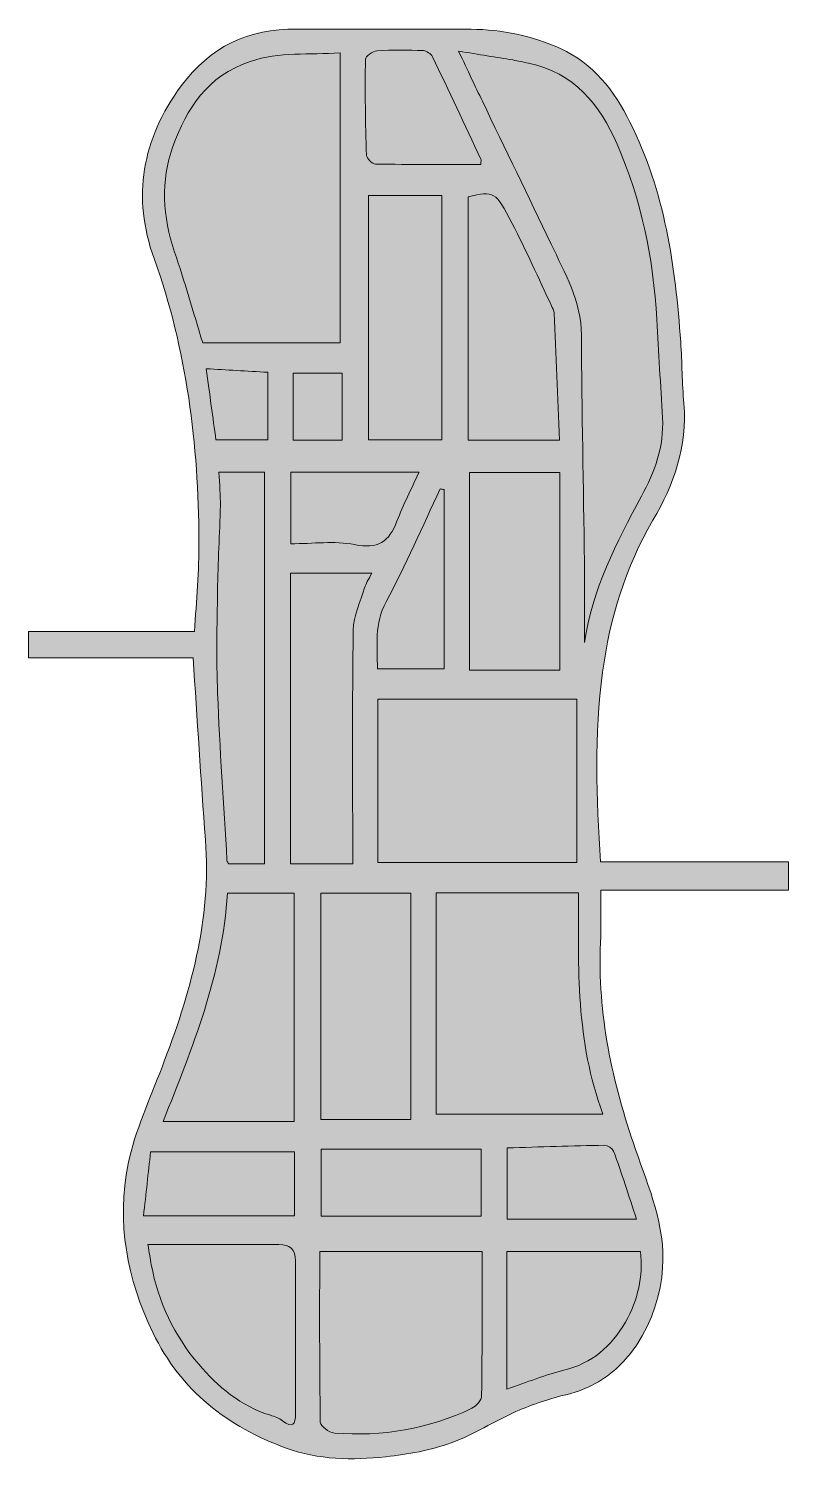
# Model space of a CAD drawing. Header units: millimetres. Extents: x 85 to 195, y -212 to -4.
import ezdxf

# ---------------------------------------------------------------- set-up
doc = ezdxf.new("R2010")
doc.units = ezdxf.units.MM
doc.header["$MEASUREMENT"] = 0
doc.layers.add('Layer 1', color=7, linetype='Continuous', lineweight=0)

msp = doc.modelspace()

# ---------------------------------------------------------------- hatches: boundary and pattern name
at = {"layer": 'Layer 1', "true_color": 0x090808, "transparency": 33554687}
h = msp.add_hatch(color=18, dxfattribs=at)
h.dxf.hatch_style = 2
edge = h.paths.add_edge_path()
edge.add_spline(control_points=[(123.02, -63.82), (125.55, -63.82), (127.82, -63.82), (130.11, -63.82), (130.11, -60.47), (130.11, -57.28), (130.11, -54.14), (127.62, -54.14), (125.34, -54.14), (123.02, -54.14), (123.02, -57.43), (123.02, -60.52), (123.02, -63.82)], knot_values=[0, 0, 0, 0, 1, 1, 1, 2, 2, 2, 3, 3, 3, 4, 4, 4, 4], degree=3, periodic=0)
edge = h.paths.add_edge_path()
edge.add_spline(control_points=[(119.36, -53.99), (116.28, -53.81), (113.41, -53.65), (110.43, -53.48), (110.95, -57.24), (111.4, -60.55), (111.84, -63.78), (114.46, -63.78), (116.87, -63.78), (119.36, -63.78), (119.36, -60.51), (119.36, -57.42), (119.36, -53.99)], knot_values=[0, 0, 0, 0, 1, 1, 1, 2, 2, 2, 3, 3, 3, 4, 4, 4, 4], degree=3, periodic=0)
edge = h.paths.add_edge_path()
edge.add_spline(control_points=[(144.89, -70.97), (144.7, -70.94), (144.5, -70.91), (144.31, -70.88), (141.72, -76.34), (139.33, -81.9), (136.47, -87.21), (134.74, -90.42), (135.24, -93.58), (135.21, -96.93), (138.59, -96.93), (141.74, -96.93), (144.89, -96.93), (144.89, -88.17), (144.89, -79.57), (144.89, -70.97)], knot_values=[0, 0, 0, 0, 1, 1, 1, 2, 2, 2, 3, 3, 3, 4, 4, 4, 5, 5, 5, 5], degree=3, periodic=0)
edge = h.paths.add_edge_path()
edge.add_spline(control_points=[(122.68, -68.45), (122.68, -72.03), (122.68, -75.32), (122.68, -78.82), (125.88, -78.82), (129, -78.36), (131.91, -78.94), (135.28, -79.62), (136.92, -78.53), (138.04, -75.56), (138.94, -73.18), (140.12, -70.91), (141.24, -68.45), (134.87, -68.45), (128.82, -68.45), (122.68, -68.45)], knot_values=[0, 0, 0, 0, 1, 1, 1, 2, 2, 2, 3, 3, 3, 4, 4, 4, 5, 5, 5, 5], degree=3, periodic=0)
edge = h.paths.add_edge_path()
edge.add_spline(control_points=[(172.72, -176.6), (171.57, -173.12), (170.55, -169.92), (169.41, -166.75), (169.27, -166.35), (168.55, -165.91), (168.11, -165.91), (163.43, -165.98), (158.76, -166.14), (154, -166.28), (154, -169.87), (154, -173.16), (154, -176.6), (160.19, -176.6), (166.24, -176.6), (172.72, -176.6)], knot_values=[0, 0, 0, 0, 1, 1, 1, 2, 2, 2, 3, 3, 3, 4, 4, 4, 5, 5, 5, 5], degree=3, periodic=0)
edge = h.paths.add_edge_path()
edge.add_spline(control_points=[(101.36, -176.13), (109.01, -176.13), (116.11, -176.13), (123.2, -176.13), (123.2, -172.92), (123.2, -169.92), (123.2, -166.85), (116.27, -166.85), (109.5, -166.85), (102.39, -166.85), (102.05, -169.93), (101.72, -172.9), (101.36, -176.13)], knot_values=[0, 0, 0, 0, 1, 1, 1, 2, 2, 2, 3, 3, 3, 4, 4, 4, 4], degree=3, periodic=0)
edge = h.paths.add_edge_path()
edge.add_spline(control_points=[(150.2, -23.9), (150.2, -23.41), (150.24, -23.25), (150.19, -23.14), (147.87, -18.19), (145.56, -13.23), (143.18, -8.31), (142.98, -7.89), (142.33, -7.45), (141.88, -7.43), (139.64, -7.35), (137.39, -7.31), (135.15, -7.45), (134.54, -7.5), (133.48, -8.24), (133.48, -8.67), (133.41, -13.3), (133.48, -17.92), (133.63, -22.55), (133.65, -23.01), (134.47, -23.83), (134.92, -23.84), (139.98, -23.93), (145.04, -23.9), (150.2, -23.9)], knot_values=[0, 0, 0, 0, 1, 1, 1, 2, 2, 2, 3, 3, 3, 4, 4, 4, 5, 5, 5, 6, 6, 6, 7, 7, 7, 8, 8, 8, 8], degree=3, periodic=0)
edge = h.paths.add_edge_path()
edge.add_spline(control_points=[(127.06, -166.45), (127.06, -169.81), (127.06, -173.01), (127.06, -176.17), (134.91, -176.17), (142.55, -176.17), (150.22, -176.17), (150.22, -172.82), (150.22, -169.67), (150.22, -166.45), (142.42, -166.45), (134.77, -166.45), (127.06, -166.45)], knot_values=[0, 0, 0, 0, 1, 1, 1, 2, 2, 2, 3, 3, 3, 4, 4, 4, 4], degree=3, periodic=0)
edge = h.paths.add_edge_path()
edge.add_spline(control_points=[(153.95, -201.19), (156.91, -200.2), (159.5, -199.15), (162.19, -198.48), (166.26, -197.47), (169.1, -195.04), (171.11, -191.5), (172.92, -188.31), (173.71, -184.9), (173.29, -181.29), (166.68, -181.29), (160.34, -181.29), (153.95, -181.29), (153.95, -187.93), (153.95, -194.37), (153.95, -201.19)], knot_values=[0, 0, 0, 0, 1, 1, 1, 2, 2, 2, 3, 3, 3, 4, 4, 4, 5, 5, 5, 5], degree=3, periodic=0)
edge = h.paths.add_edge_path()
edge.add_spline(control_points=[(112.28, -68.46), (112.36, -70.29), (112.52, -71.8), (112.48, -73.3), (112.38, -77.42), (112.14, -81.53), (112.08, -85.65), (112, -90.58), (111.89, -95.52), (112.08, -100.45), (112.4, -108.52), (112.96, -116.59), (113.44, -124.66), (113.45, -124.85), (113.62, -125.03), (113.69, -125.18), (115.44, -125.18), (117.14, -125.18), (118.85, -125.18), (118.85, -106.19), (118.85, -87.37), (118.85, -68.46), (116.56, -68.46), (114.42, -68.46), (112.28, -68.46)], knot_values=[0, 0, 0, 0, 1, 1, 1, 2, 2, 2, 3, 3, 3, 4, 4, 4, 5, 5, 5, 6, 6, 6, 7, 7, 7, 8, 8, 8, 8], degree=3, periodic=0)
edge = h.paths.add_edge_path()
edge.add_spline(control_points=[(161.6, -68.52), (157.06, -68.52), (152.7, -68.52), (148.55, -68.52), (148.55, -78.08), (148.55, -87.45), (148.55, -97.14), (153.09, -97.14), (157.29, -97.14), (161.6, -97.14), (161.6, -87.66), (161.6, -78.2), (161.6, -68.52)], knot_values=[0, 0, 0, 0, 1, 1, 1, 2, 2, 2, 3, 3, 3, 4, 4, 4, 4], degree=3, periodic=0)
edge = h.paths.add_edge_path()
edge.add_spline(control_points=[(133.92, -63.79), (137.66, -63.79), (141.1, -63.79), (144.54, -63.79), (144.54, -51.89), (144.54, -40.18), (144.54, -28.41), (140.93, -28.41), (137.49, -28.41), (133.92, -28.41), (133.92, -40.26), (133.92, -51.96), (133.92, -63.79)], knot_values=[0, 0, 0, 0, 1, 1, 1, 2, 2, 2, 3, 3, 3, 4, 4, 4, 4], degree=3, periodic=0)
edge = h.paths.add_edge_path()
edge.add_spline(control_points=[(161.58, -63.84), (161.31, -57.51), (161.06, -51.45), (160.78, -45.39), (160.76, -45.04), (160.56, -44.7), (160.41, -44.37), (158.53, -40.39), (156.76, -36.36), (154.74, -32.46), (152.3, -27.74), (152.12, -27.74), (148.33, -28.59), (148.33, -40.28), (148.33, -51.99), (148.33, -63.84), (152.78, -63.84), (157.09, -63.84), (161.58, -63.84)], knot_values=[0, 0, 0, 0, 1, 1, 1, 2, 2, 2, 3, 3, 3, 4, 4, 4, 5, 5, 5, 6, 6, 6, 6], degree=3, periodic=0)
edge = h.paths.add_edge_path()
edge.add_spline(control_points=[(122.62, -125.16), (125.76, -125.16), (128.61, -125.16), (131.64, -125.16), (131.64, -124.19), (131.64, -123.41), (131.64, -122.62), (131.64, -112.19), (131.55, -101.75), (131.72, -91.32), (131.75, -89.27), (132.74, -87.22), (133.35, -85.19), (133.52, -84.6), (133.9, -84.07), (134.41, -83.08), (130.27, -83.08), (126.51, -83.08), (122.62, -83.08), (122.62, -97.02), (122.62, -111.04), (122.62, -125.16)], knot_values=[0, 0, 0, 0, 1, 1, 1, 2, 2, 2, 3, 3, 3, 4, 4, 4, 5, 5, 5, 6, 6, 6, 7, 7, 7, 7], degree=3, periodic=0)
edge = h.paths.add_edge_path()
edge.add_spline(control_points=[(101.99, -180.26), (102.2, -181.51), (102.32, -182.35), (102.48, -183.18), (103.51, -188.59), (105.83, -193.5), (109.35, -197.6), (112.11, -200.83), (115.44, -203.68), (119.72, -204.98), (120.34, -205.17), (120.98, -205.4), (121.48, -205.78), (122.94, -206.89), (123.37, -206.32), (123.37, -204.77), (123.36, -197.38), (123.36, -190), (123.37, -182.61), (123.37, -180.96), (122.52, -180.26), (120.95, -180.27), (118.85, -180.28), (116.74, -180.26), (114.64, -180.26), (110.53, -180.26), (106.42, -180.26), (101.99, -180.26)], knot_values=[0, 0, 0, 0, 1, 1, 1, 2, 2, 2, 3, 3, 3, 4, 4, 4, 5, 5, 5, 6, 6, 6, 7, 7, 7, 8, 8, 8, 9, 9, 9, 9], degree=3, periodic=0)
edge = h.paths.add_edge_path()
edge.add_spline(control_points=[(127.05, -129.38), (127.05, -140.47), (127.05, -151.36), (127.05, -162.19), (131.42, -162.19), (135.59, -162.19), (140.05, -162.19), (140.05, -151.16), (140.05, -140.33), (140.05, -129.38), (135.77, -129.38), (131.51, -129.38), (127.05, -129.38)], knot_values=[0, 0, 0, 0, 1, 1, 1, 2, 2, 2, 3, 3, 3, 4, 4, 4, 4], degree=3, periodic=0)
edge = h.paths.add_edge_path()
edge.add_spline(control_points=[(113.51, -129.39), (112.79, -141.23), (108.42, -151.81), (104.2, -162.45), (110.65, -162.45), (116.89, -162.45), (123.17, -162.45), (123.17, -151.22), (123.17, -140.33), (123.17, -129.39), (119.89, -129.39), (116.79, -129.39), (113.51, -129.39)], knot_values=[0, 0, 0, 0, 1, 1, 1, 2, 2, 2, 3, 3, 3, 4, 4, 4, 4], degree=3, periodic=0)
edge = h.paths.add_edge_path()
edge.add_spline(control_points=[(150.37, -181.27), (142.38, -181.27), (134.69, -181.27), (126.86, -181.27), (126.86, -189.65), (126.82, -197.83), (126.95, -206.01), (126.96, -206.56), (128.23, -207.5), (128.98, -207.56), (135.92, -208.14), (142.59, -206.97), (148.9, -203.98), (149.54, -203.67), (150.29, -202.76), (150.3, -202.12), (150.4, -195.25), (150.37, -188.37), (150.37, -181.27)], knot_values=[0, 0, 0, 0, 1, 1, 1, 2, 2, 2, 3, 3, 3, 4, 4, 4, 5, 5, 5, 6, 6, 6, 6], degree=3, periodic=0)
edge = h.paths.add_edge_path()
edge.add_spline(control_points=[(135.26, -101.3), (135.26, -109.22), (135.26, -117.14), (135.26, -124.94), (144.96, -124.94), (154.53, -124.94), (164.07, -124.94), (164.07, -116.92), (164.07, -109.26), (164.07, -101.3), (154.46, -101.3), (145, -101.3), (135.26, -101.3)], knot_values=[0, 0, 0, 0, 1, 1, 1, 2, 2, 2, 3, 3, 3, 4, 4, 4, 4], degree=3, periodic=0)
edge = h.paths.add_edge_path()
edge.add_spline(control_points=[(143.74, -129.34), (143.74, -140.17), (143.74, -150.76), (143.74, -161.39), (151.69, -161.39), (159.62, -161.39), (167.86, -161.39), (163.91, -150.89), (164.29, -140.12), (164.32, -129.34), (157.37, -129.34), (150.79, -129.34), (143.74, -129.34)], knot_values=[0, 0, 0, 0, 1, 1, 1, 2, 2, 2, 3, 3, 3, 4, 4, 4, 4], degree=3, periodic=0)
edge = h.paths.add_edge_path()
edge.add_spline(control_points=[(165.18, -93.13), (166.31, -85.39), (169.79, -78.65), (173.45, -71.93), (175.34, -68.45), (176.72, -64.7), (176.48, -60.59), (176.21, -55.84), (175.91, -51.09), (175.65, -46.34), (175.18, -37.55), (173.43, -29.04), (169.9, -20.97), (167.39, -15.25), (163.72, -10.59), (157.1, -9.25), (156.34, -9.09), (155.57, -8.91), (154.8, -8.78), (152.4, -8.38), (149.99, -7.99), (146.96, -7.5), (148.34, -10.39), (149.36, -12.58), (150.41, -14.76), (153.72, -21.65), (157.07, -28.52), (160.35, -35.43), (162.35, -39.64), (164.74, -43.69), (164.75, -48.63), (164.79, -59.57), (165.04, -70.5), (165.18, -81.44), (165.22, -85.34), (165.18, -89.23), (165.18, -93.13)], knot_values=[0, 0, 0, 0, 1, 1, 1, 2, 2, 2, 3, 3, 3, 4, 4, 4, 5, 5, 5, 6, 6, 6, 7, 7, 7, 8, 8, 8, 9, 9, 9, 10, 10, 10, 11, 11, 11, 12, 12, 12, 12], degree=3, periodic=0)
edge = h.paths.add_edge_path()
edge.add_spline(control_points=[(129.83, -7.76), (125.28, -8.06), (121.09, -7.54), (116.79, -8.99), (110.57, -11.07), (107.62, -15.83), (105.62, -21.29), (103.81, -26.27), (104.13, -31.48), (105.86, -36.58), (107.31, -40.85), (108.54, -45.2), (109.94, -49.75), (116.53, -49.75), (123.15, -49.75), (129.83, -49.75), (129.83, -35.8), (129.83, -21.97), (129.83, -7.76)], knot_values=[0, 0, 0, 0, 1, 1, 1, 2, 2, 2, 3, 3, 3, 4, 4, 4, 5, 5, 5, 6, 6, 6, 6], degree=3, periodic=0)
edge = h.paths.add_edge_path()
edge.add_spline(control_points=[(108.54, -95.35), (100.67, -95.35), (92.77, -95.35), (84.73, -95.35), (84.73, -94.06), (84.73, -92.87), (84.73, -91.5), (92.61, -91.5), (100.56, -91.5), (108.76, -91.5), (108.99, -87.03), (109.41, -82.72), (109.39, -78.41), (109.31, -64.46), (107.66, -50.77), (102.89, -37.52), (99.69, -28.63), (101.12, -20.25), (106.81, -12.54), (111.02, -6.84), (116.54, -4.24), (123.53, -4.3), (131.94, -4.37), (140.36, -4.3), (148.77, -4.34), (153.27, -4.36), (157.62, -5.26), (161.7, -7.13), (166.46, -9.3), (169.48, -13.21), (171.77, -17.78), (176.81, -27.8), (178.37, -38.62), (179.11, -49.62), (179.31, -52.59), (179.32, -55.57), (179.58, -58.53), (180.13, -64.72), (178.09, -70.26), (175.09, -75.42), (171.1, -82.27), (168.86, -89.6), (167.8, -97.4), (166.58, -106.51), (166.91, -115.61), (167.51, -124.89), (176.53, -124.89), (185.56, -124.89), (194.7, -124.89), (194.7, -126.25), (194.7, -127.44), (194.7, -128.95), (185.72, -128.95), (176.76, -128.95), (167.53, -128.95), (167.53, -131.69), (167.62, -134.13), (167.51, -136.57), (167.04, -146.92), (169.2, -156.79), (172.57, -166.5), (174.5, -172.06), (176.91, -177.53), (176.5, -183.66), (176.02, -191.03), (171.58, -199.92), (162.71, -201.96), (160.17, -202.54), (157.66, -203.42), (155.26, -204.46), (152.09, -205.84), (149.15, -207.81), (145.91, -208.97), (142.89, -210.05), (139.64, -210.66), (136.44, -211), (131.59, -211.52), (126.65, -211.44), (122.03, -209.75), (113.53, -206.65), (106.77, -201.45), (102.72, -193.03), (98.96, -185.21), (97.42, -177.05), (99.15, -168.61), (100.14, -163.8), (102.25, -159.2), (104.04, -154.58), (108.12, -143.98), (111.23, -133.22), (110.33, -121.66), (109.65, -112.93), (109.14, -104.19), (108.54, -95.35)], knot_values=[0, 0, 0, 0, 1, 1, 1, 2, 2, 2, 3, 3, 3, 4, 4, 4, 5, 5, 5, 6, 6, 6, 7, 7, 7, 8, 8, 8, 9, 9, 9, 10, 10, 10, 11, 11, 11, 12, 12, 12, 13, 13, 13, 14, 14, 14, 15, 15, 15, 16, 16, 16, 17, 17, 17, 18, 18, 18, 19, 19, 19, 20, 20, 20, 21, 21, 21, 22, 22, 22, 23, 23, 23, 24, 24, 24, 25, 25, 25, 26, 26, 26, 27, 27, 27, 28, 28, 28, 29, 29, 29, 30, 30, 30, 31, 31, 31, 31], degree=3, periodic=0)
at = {"layer": 'Layer 1', "true_color": 0x4e4d4e, "transparency": 33554687}
h = msp.add_hatch(color=251, dxfattribs=at)
h.dxf.hatch_style = 2
edge = h.paths.add_edge_path()
edge.add_spline(control_points=[(129.83, -7.76), (129.83, -21.97), (129.83, -35.8), (129.83, -49.75), (123.15, -49.75), (116.53, -49.75), (109.94, -49.75), (108.54, -45.2), (107.31, -40.85), (105.86, -36.58), (104.13, -31.48), (103.81, -26.27), (105.62, -21.29), (107.62, -15.83), (110.57, -11.07), (116.79, -8.99), (121.09, -7.54), (125.28, -8.06), (129.83, -7.76)], knot_values=[0, 0, 0, 0, 1, 1, 1, 2, 2, 2, 3, 3, 3, 4, 4, 4, 5, 5, 5, 6, 6, 6, 6], degree=3, periodic=0)
at = {"layer": 'Layer 1', "true_color": 0x4d4d4d, "transparency": 33554687}
h = msp.add_hatch(color=251, dxfattribs=at)
h.dxf.hatch_style = 2
edge = h.paths.add_edge_path()
edge.add_spline(control_points=[(150.2, -23.9), (145.04, -23.9), (139.98, -23.93), (134.92, -23.84), (134.47, -23.83), (133.65, -23.01), (133.63, -22.55), (133.48, -17.92), (133.41, -13.3), (133.48, -8.67), (133.48, -8.24), (134.54, -7.5), (135.15, -7.45), (137.39, -7.31), (139.64, -7.35), (141.88, -7.43), (142.33, -7.45), (142.98, -7.89), (143.18, -8.31), (145.56, -13.23), (147.87, -18.19), (150.19, -23.14), (150.24, -23.25), (150.2, -23.41), (150.2, -23.9)], knot_values=[0, 0, 0, 0, 1, 1, 1, 2, 2, 2, 3, 3, 3, 4, 4, 4, 5, 5, 5, 6, 6, 6, 7, 7, 7, 8, 8, 8, 8], degree=3, periodic=0)
h = msp.add_hatch(color=251, dxfattribs=at)
h.dxf.hatch_style = 2
edge = h.paths.add_edge_path()
edge.add_spline(control_points=[(165.18, -93.13), (165.18, -89.23), (165.22, -85.34), (165.18, -81.44), (165.04, -70.5), (164.79, -59.57), (164.75, -48.63), (164.74, -43.69), (162.35, -39.64), (160.35, -35.43), (157.07, -28.52), (153.72, -21.65), (150.41, -14.76), (149.36, -12.58), (148.34, -10.39), (146.96, -7.5), (149.99, -7.99), (152.4, -8.38), (154.8, -8.78), (155.57, -8.91), (156.34, -9.09), (157.1, -9.25), (163.72, -10.59), (167.39, -15.25), (169.9, -20.97), (173.43, -29.04), (175.18, -37.55), (175.65, -46.34), (175.91, -51.09), (176.21, -55.84), (176.48, -60.59), (176.72, -64.7), (175.34, -68.45), (173.45, -71.93), (169.79, -78.65), (166.31, -85.39), (165.18, -93.13)], knot_values=[0, 0, 0, 0, 1, 1, 1, 2, 2, 2, 3, 3, 3, 4, 4, 4, 5, 5, 5, 6, 6, 6, 7, 7, 7, 8, 8, 8, 9, 9, 9, 10, 10, 10, 11, 11, 11, 12, 12, 12, 12], degree=3, periodic=0)
at = {"layer": 'Layer 1', "true_color": 0x4e4e4e, "transparency": 33554687}
h = msp.add_hatch(color=251, dxfattribs=at)
h.dxf.hatch_style = 2
edge = h.paths.add_edge_path()
edge.add_spline(control_points=[(133.92, -63.79), (133.92, -51.96), (133.92, -40.26), (133.92, -28.41), (137.49, -28.41), (140.93, -28.41), (144.54, -28.41), (144.54, -40.18), (144.54, -51.89), (144.54, -63.79), (141.1, -63.79), (137.66, -63.79), (133.92, -63.79)], knot_values=[0, 0, 0, 0, 1, 1, 1, 2, 2, 2, 3, 3, 3, 4, 4, 4, 4], degree=3, periodic=0)
at = {"layer": 'Layer 1', "true_color": 0x4e4d4e, "transparency": 33554687}
h = msp.add_hatch(color=251, dxfattribs=at)
h.dxf.hatch_style = 2
edge = h.paths.add_edge_path()
edge.add_spline(control_points=[(161.58, -63.84), (157.09, -63.84), (152.78, -63.84), (148.33, -63.84), (148.33, -51.99), (148.33, -40.28), (148.33, -28.59), (152.12, -27.74), (152.3, -27.74), (154.74, -32.46), (156.76, -36.36), (158.53, -40.39), (160.41, -44.37), (160.56, -44.7), (160.76, -45.04), (160.78, -45.39), (161.06, -51.45), (161.31, -57.51), (161.58, -63.84)], knot_values=[0, 0, 0, 0, 1, 1, 1, 2, 2, 2, 3, 3, 3, 4, 4, 4, 5, 5, 5, 6, 6, 6, 6], degree=3, periodic=0)
at = {"layer": 'Layer 1', "true_color": 0x4d4d4d, "transparency": 33554687}
h = msp.add_hatch(color=251, dxfattribs=at)
h.dxf.hatch_style = 2
edge = h.paths.add_edge_path()
edge.add_spline(control_points=[(119.36, -53.99), (119.36, -57.42), (119.36, -60.51), (119.36, -63.78), (116.87, -63.78), (114.46, -63.78), (111.84, -63.78), (111.4, -60.55), (110.95, -57.24), (110.43, -53.48), (113.41, -53.65), (116.28, -53.81), (119.36, -53.99)], knot_values=[0, 0, 0, 0, 1, 1, 1, 2, 2, 2, 3, 3, 3, 4, 4, 4, 4], degree=3, periodic=0)
at = {"layer": 'Layer 1', "true_color": 0x4e4d4e, "transparency": 33554687}
h = msp.add_hatch(color=251, dxfattribs=at)
h.dxf.hatch_style = 2
edge = h.paths.add_edge_path()
edge.add_spline(control_points=[(123.02, -63.82), (123.02, -60.52), (123.02, -57.43), (123.02, -54.14), (125.34, -54.14), (127.62, -54.14), (130.11, -54.14), (130.11, -57.28), (130.11, -60.47), (130.11, -63.82), (127.82, -63.82), (125.55, -63.82), (123.02, -63.82)], knot_values=[0, 0, 0, 0, 1, 1, 1, 2, 2, 2, 3, 3, 3, 4, 4, 4, 4], degree=3, periodic=0)
at = {"layer": 'Layer 1', "true_color": 0x4e4d4d, "transparency": 33554687}
h = msp.add_hatch(color=251, dxfattribs=at)
h.dxf.hatch_style = 2
edge = h.paths.add_edge_path()
edge.add_spline(control_points=[(112.28, -68.46), (114.42, -68.46), (116.56, -68.46), (118.85, -68.46), (118.85, -87.37), (118.85, -106.19), (118.85, -125.18), (117.14, -125.18), (115.44, -125.18), (113.69, -125.18), (113.62, -125.03), (113.45, -124.85), (113.44, -124.66), (112.96, -116.59), (112.4, -108.52), (112.08, -100.45), (111.89, -95.52), (112, -90.58), (112.08, -85.65), (112.14, -81.53), (112.38, -77.42), (112.48, -73.3), (112.52, -71.8), (112.36, -70.29), (112.28, -68.46)], knot_values=[0, 0, 0, 0, 1, 1, 1, 2, 2, 2, 3, 3, 3, 4, 4, 4, 5, 5, 5, 6, 6, 6, 7, 7, 7, 8, 8, 8, 8], degree=3, periodic=0)
at = {"layer": 'Layer 1', "true_color": 0x4e4d4e, "transparency": 33554687}
h = msp.add_hatch(color=251, dxfattribs=at)
h.dxf.hatch_style = 2
edge = h.paths.add_edge_path()
edge.add_spline(control_points=[(122.68, -68.45), (128.82, -68.45), (134.87, -68.45), (141.24, -68.45), (140.12, -70.91), (138.94, -73.18), (138.04, -75.56), (136.92, -78.53), (135.28, -79.62), (131.91, -78.94), (129, -78.36), (125.88, -78.82), (122.68, -78.82), (122.68, -75.32), (122.68, -72.03), (122.68, -68.45)], knot_values=[0, 0, 0, 0, 1, 1, 1, 2, 2, 2, 3, 3, 3, 4, 4, 4, 5, 5, 5, 5], degree=3, periodic=0)
h = msp.add_hatch(color=251, dxfattribs=at)
h.dxf.hatch_style = 2
edge = h.paths.add_edge_path()
edge.add_spline(control_points=[(161.6, -68.52), (161.6, -78.2), (161.6, -87.66), (161.6, -97.14), (157.29, -97.14), (153.09, -97.14), (148.55, -97.14), (148.55, -87.45), (148.55, -78.08), (148.55, -68.52), (152.7, -68.52), (157.06, -68.52), (161.6, -68.52)], knot_values=[0, 0, 0, 0, 1, 1, 1, 2, 2, 2, 3, 3, 3, 4, 4, 4, 4], degree=3, periodic=0)
at = {"layer": 'Layer 1', "true_color": 0x4d4d4d, "transparency": 33554687}
h = msp.add_hatch(color=251, dxfattribs=at)
h.dxf.hatch_style = 2
edge = h.paths.add_edge_path()
edge.add_spline(control_points=[(144.89, -70.97), (144.89, -79.57), (144.89, -88.17), (144.89, -96.93), (141.74, -96.93), (138.59, -96.93), (135.21, -96.93), (135.24, -93.58), (134.74, -90.42), (136.47, -87.21), (139.33, -81.9), (141.72, -76.34), (144.31, -70.88), (144.5, -70.91), (144.7, -70.94), (144.89, -70.97)], knot_values=[0, 0, 0, 0, 1, 1, 1, 2, 2, 2, 3, 3, 3, 4, 4, 4, 5, 5, 5, 5], degree=3, periodic=0)
at = {"layer": 'Layer 1', "true_color": 0x4e4d4e, "transparency": 33554687}
h = msp.add_hatch(color=251, dxfattribs=at)
h.dxf.hatch_style = 2
edge = h.paths.add_edge_path()
edge.add_spline(control_points=[(122.62, -125.16), (122.62, -111.04), (122.62, -97.02), (122.62, -83.08), (126.51, -83.08), (130.27, -83.08), (134.41, -83.08), (133.9, -84.07), (133.52, -84.6), (133.35, -85.19), (132.74, -87.22), (131.75, -89.27), (131.72, -91.32), (131.55, -101.75), (131.64, -112.19), (131.64, -122.62), (131.64, -123.41), (131.64, -124.19), (131.64, -125.16), (128.61, -125.16), (125.76, -125.16), (122.62, -125.16)], knot_values=[0, 0, 0, 0, 1, 1, 1, 2, 2, 2, 3, 3, 3, 4, 4, 4, 5, 5, 5, 6, 6, 6, 7, 7, 7, 7], degree=3, periodic=0)
h = msp.add_hatch(color=251, dxfattribs=at)
h.dxf.hatch_style = 2
edge = h.paths.add_edge_path()
edge.add_spline(control_points=[(135.26, -101.3), (145, -101.3), (154.46, -101.3), (164.07, -101.3), (164.07, -109.26), (164.07, -116.92), (164.07, -124.94), (154.53, -124.94), (144.96, -124.94), (135.26, -124.94), (135.26, -117.14), (135.26, -109.22), (135.26, -101.3)], knot_values=[0, 0, 0, 0, 1, 1, 1, 2, 2, 2, 3, 3, 3, 4, 4, 4, 4], degree=3, periodic=0)
at = {"layer": 'Layer 1', "true_color": 0x4e4d4d, "transparency": 33554687}
h = msp.add_hatch(color=251, dxfattribs=at)
h.dxf.hatch_style = 2
edge = h.paths.add_edge_path()
edge.add_spline(control_points=[(113.51, -129.39), (116.79, -129.39), (119.89, -129.39), (123.17, -129.39), (123.17, -140.33), (123.17, -151.22), (123.17, -162.45), (116.89, -162.45), (110.65, -162.45), (104.2, -162.45), (108.42, -151.81), (112.79, -141.23), (113.51, -129.39)], knot_values=[0, 0, 0, 0, 1, 1, 1, 2, 2, 2, 3, 3, 3, 4, 4, 4, 4], degree=3, periodic=0)
at = {"layer": 'Layer 1', "true_color": 0x4e4d4e, "transparency": 33554687}
h = msp.add_hatch(color=251, dxfattribs=at)
h.dxf.hatch_style = 2
edge = h.paths.add_edge_path()
edge.add_spline(control_points=[(127.05, -129.38), (131.51, -129.38), (135.77, -129.38), (140.05, -129.38), (140.05, -140.33), (140.05, -151.16), (140.05, -162.19), (135.59, -162.19), (131.42, -162.19), (127.05, -162.19), (127.05, -151.36), (127.05, -140.47), (127.05, -129.38)], knot_values=[0, 0, 0, 0, 1, 1, 1, 2, 2, 2, 3, 3, 3, 4, 4, 4, 4], degree=3, periodic=0)
h = msp.add_hatch(color=251, dxfattribs=at)
h.dxf.hatch_style = 2
edge = h.paths.add_edge_path()
edge.add_spline(control_points=[(143.74, -129.34), (150.79, -129.34), (157.37, -129.34), (164.32, -129.34), (164.29, -140.12), (163.91, -150.89), (167.86, -161.39), (159.62, -161.39), (151.69, -161.39), (143.74, -161.39), (143.74, -150.76), (143.74, -140.17), (143.74, -129.34)], knot_values=[0, 0, 0, 0, 1, 1, 1, 2, 2, 2, 3, 3, 3, 4, 4, 4, 4], degree=3, periodic=0)
h = msp.add_hatch(color=251, dxfattribs=at)
h.dxf.hatch_style = 2
edge = h.paths.add_edge_path()
edge.add_spline(control_points=[(101.36, -176.13), (101.72, -172.9), (102.05, -169.93), (102.39, -166.85), (109.5, -166.85), (116.27, -166.85), (123.2, -166.85), (123.2, -169.92), (123.2, -172.92), (123.2, -176.13), (116.11, -176.13), (109.01, -176.13), (101.36, -176.13)], knot_values=[0, 0, 0, 0, 1, 1, 1, 2, 2, 2, 3, 3, 3, 4, 4, 4, 4], degree=3, periodic=0)
h = msp.add_hatch(color=251, dxfattribs=at)
h.dxf.hatch_style = 2
edge = h.paths.add_edge_path()
edge.add_spline(control_points=[(127.06, -166.45), (134.77, -166.45), (142.42, -166.45), (150.22, -166.45), (150.22, -169.67), (150.22, -172.82), (150.22, -176.17), (142.55, -176.17), (134.91, -176.17), (127.06, -176.17), (127.06, -173.01), (127.06, -169.81), (127.06, -166.45)], knot_values=[0, 0, 0, 0, 1, 1, 1, 2, 2, 2, 3, 3, 3, 4, 4, 4, 4], degree=3, periodic=0)
at = {"layer": 'Layer 1', "true_color": 0x4d4d4d, "transparency": 33554687}
h = msp.add_hatch(color=251, dxfattribs=at)
h.dxf.hatch_style = 2
edge = h.paths.add_edge_path()
edge.add_spline(control_points=[(172.72, -176.6), (166.24, -176.6), (160.19, -176.6), (154, -176.6), (154, -173.16), (154, -169.87), (154, -166.28), (158.76, -166.14), (163.43, -165.98), (168.11, -165.91), (168.55, -165.91), (169.27, -166.35), (169.41, -166.75), (170.55, -169.92), (171.57, -173.12), (172.72, -176.6)], knot_values=[0, 0, 0, 0, 1, 1, 1, 2, 2, 2, 3, 3, 3, 4, 4, 4, 5, 5, 5, 5], degree=3, periodic=0)
h = msp.add_hatch(color=251, dxfattribs=at)
h.dxf.hatch_style = 2
edge = h.paths.add_edge_path()
edge.add_spline(control_points=[(101.99, -180.26), (106.42, -180.26), (110.53, -180.26), (114.64, -180.26), (116.74, -180.26), (118.85, -180.28), (120.95, -180.27), (122.52, -180.26), (123.37, -180.96), (123.37, -182.61), (123.36, -190), (123.36, -197.38), (123.37, -204.77), (123.37, -206.32), (122.94, -206.89), (121.48, -205.78), (120.98, -205.4), (120.34, -205.17), (119.72, -204.98), (115.44, -203.68), (112.11, -200.83), (109.35, -197.6), (105.83, -193.5), (103.51, -188.59), (102.48, -183.18), (102.32, -182.35), (102.2, -181.51), (101.99, -180.26)], knot_values=[0, 0, 0, 0, 1, 1, 1, 2, 2, 2, 3, 3, 3, 4, 4, 4, 5, 5, 5, 6, 6, 6, 7, 7, 7, 8, 8, 8, 9, 9, 9, 9], degree=3, periodic=0)
at = {"layer": 'Layer 1', "true_color": 0x4e4d4e, "transparency": 33554687}
h = msp.add_hatch(color=251, dxfattribs=at)
h.dxf.hatch_style = 2
edge = h.paths.add_edge_path()
edge.add_spline(control_points=[(150.37, -181.27), (150.37, -188.37), (150.4, -195.25), (150.3, -202.12), (150.29, -202.76), (149.54, -203.67), (148.9, -203.98), (142.59, -206.97), (135.92, -208.14), (128.98, -207.56), (128.23, -207.5), (126.96, -206.56), (126.95, -206.01), (126.82, -197.83), (126.86, -189.65), (126.86, -181.27), (134.69, -181.27), (142.38, -181.27), (150.37, -181.27)], knot_values=[0, 0, 0, 0, 1, 1, 1, 2, 2, 2, 3, 3, 3, 4, 4, 4, 5, 5, 5, 6, 6, 6, 6], degree=3, periodic=0)
at = {"layer": 'Layer 1', "true_color": 0x4e4d4d, "transparency": 33554687}
h = msp.add_hatch(color=251, dxfattribs=at)
h.dxf.hatch_style = 2
edge = h.paths.add_edge_path()
edge.add_spline(control_points=[(153.95, -201.19), (153.95, -194.37), (153.95, -187.93), (153.95, -181.29), (160.34, -181.29), (166.68, -181.29), (173.29, -181.29), (173.71, -184.9), (172.92, -188.31), (171.11, -191.5), (169.1, -195.04), (166.26, -197.47), (162.19, -198.48), (159.5, -199.15), (156.91, -200.2), (153.95, -201.19)], knot_values=[0, 0, 0, 0, 1, 1, 1, 2, 2, 2, 3, 3, 3, 4, 4, 4, 5, 5, 5, 5], degree=3, periodic=0)

# ---------------------------------------------------------------- linework, layer by layer
at = {"layer": 'Layer 1'}
for points, knots in [([(108.54, -95.35), (100.67, -95.35), (92.77, -95.35), (84.73, -95.35), (84.73, -94.06), (84.73, -92.87), (84.73, -91.5), (92.61, -91.5), (100.56, -91.5), (108.76, -91.5), (108.99, -87.03), (109.41, -82.72), (109.39, -78.41), (109.31, -64.46), (107.66, -50.77), (102.89, -37.52), (99.69, -28.63), (101.12, -20.25), (106.81, -12.54), (111.02, -6.84), (116.54, -4.24), (123.53, -4.3), (131.94, -4.37), (140.36, -4.3), (148.77, -4.34), (153.27, -4.36), (157.62, -5.26), (161.7, -7.13), (166.46, -9.3), (169.48, -13.21), (171.77, -17.78), (176.81, -27.8), (178.37, -38.62), (179.11, -49.62), (179.31, -52.59), (179.32, -55.57), (179.58, -58.53), (180.13, -64.72), (178.09, -70.26), (175.09, -75.42), (171.1, -82.27), (168.86, -89.6), (167.8, -97.4), (166.58, -106.51), (166.91, -115.61), (167.51, -124.89), (176.53, -124.89), (185.56, -124.89), (194.7, -124.89), (194.7, -126.25), (194.7, -127.44), (194.7, -128.95), (185.72, -128.95), (176.76, -128.95), (167.53, -128.95), (167.53, -131.69), (167.62, -134.13), (167.51, -136.57), (167.04, -146.92), (169.2, -156.79), (172.57, -166.5), (174.5, -172.06), (176.91, -177.53), (176.5, -183.66), (176.02, -191.03), (171.58, -199.92), (162.71, -201.96), (160.17, -202.54), (157.66, -203.42), (155.26, -204.46), (152.09, -205.84), (149.15, -207.81), (145.91, -208.97), (142.89, -210.05), (139.64, -210.66), (136.44, -211), (131.59, -211.52), (126.65, -211.44), (122.03, -209.75), (113.53, -206.65), (106.77, -201.45), (102.72, -193.03), (98.96, -185.21), (97.42, -177.05), (99.15, -168.61), (100.14, -163.8), (102.25, -159.2), (104.04, -154.58), (108.12, -143.98), (111.23, -133.22), (110.33, -121.66), (109.65, -112.93), (109.14, -104.19), (108.54, -95.35)], [0, 0, 0, 0, 1, 1, 1, 2, 2, 2, 3, 3, 3, 4, 4, 4, 5, 5, 5, 6, 6, 6, 7, 7, 7, 8, 8, 8, 9, 9, 9, 10, 10, 10, 11, 11, 11, 12, 12, 12, 13, 13, 13, 14, 14, 14, 15, 15, 15, 16, 16, 16, 17, 17, 17, 18, 18, 18, 19, 19, 19, 20, 20, 20, 21, 21, 21, 22, 22, 22, 23, 23, 23, 24, 24, 24, 25, 25, 25, 26, 26, 26, 27, 27, 27, 28, 28, 28, 29, 29, 29, 30, 30, 30, 31, 31, 31, 31]), ([(129.83, -7.76), (125.28, -8.06), (121.09, -7.54), (116.79, -8.99), (110.57, -11.07), (107.62, -15.83), (105.62, -21.29), (103.81, -26.27), (104.13, -31.48), (105.86, -36.58), (107.31, -40.85), (108.54, -45.2), (109.94, -49.75), (116.53, -49.75), (123.15, -49.75), (129.83, -49.75), (129.83, -35.8), (129.83, -21.97), (129.83, -7.76)], [0, 0, 0, 0, 1, 1, 1, 2, 2, 2, 3, 3, 3, 4, 4, 4, 5, 5, 5, 6, 6, 6, 6]), ([(129.83, -7.76), (129.83, -21.97), (129.83, -35.8), (129.83, -49.75), (123.15, -49.75), (116.53, -49.75), (109.94, -49.75), (108.54, -45.2), (107.31, -40.85), (105.86, -36.58), (104.13, -31.48), (103.81, -26.27), (105.62, -21.29), (107.62, -15.83), (110.57, -11.07), (116.79, -8.99), (121.09, -7.54), (125.28, -8.06), (129.83, -7.76)], [0, 0, 0, 0, 1, 1, 1, 2, 2, 2, 3, 3, 3, 4, 4, 4, 5, 5, 5, 6, 6, 6, 6]), ([(150.2, -23.9), (150.2, -23.41), (150.24, -23.25), (150.19, -23.14), (147.87, -18.19), (145.56, -13.23), (143.18, -8.31), (142.98, -7.89), (142.33, -7.45), (141.88, -7.43), (139.64, -7.35), (137.39, -7.31), (135.15, -7.45), (134.54, -7.5), (133.48, -8.24), (133.48, -8.67), (133.41, -13.3), (133.48, -17.92), (133.63, -22.55), (133.65, -23.01), (134.47, -23.83), (134.92, -23.84), (139.98, -23.93), (145.04, -23.9), (150.2, -23.9)], [0, 0, 0, 0, 1, 1, 1, 2, 2, 2, 3, 3, 3, 4, 4, 4, 5, 5, 5, 6, 6, 6, 7, 7, 7, 8, 8, 8, 8]), ([(150.2, -23.9), (145.04, -23.9), (139.98, -23.93), (134.92, -23.84), (134.47, -23.83), (133.65, -23.01), (133.63, -22.55), (133.48, -17.92), (133.41, -13.3), (133.48, -8.67), (133.48, -8.24), (134.54, -7.5), (135.15, -7.45), (137.39, -7.31), (139.64, -7.35), (141.88, -7.43), (142.33, -7.45), (142.98, -7.89), (143.18, -8.31), (145.56, -13.23), (147.87, -18.19), (150.19, -23.14), (150.24, -23.25), (150.2, -23.41), (150.2, -23.9)], [0, 0, 0, 0, 1, 1, 1, 2, 2, 2, 3, 3, 3, 4, 4, 4, 5, 5, 5, 6, 6, 6, 7, 7, 7, 8, 8, 8, 8]), ([(165.18, -93.13), (166.31, -85.39), (169.79, -78.65), (173.45, -71.93), (175.34, -68.45), (176.72, -64.7), (176.48, -60.59), (176.21, -55.84), (175.91, -51.09), (175.65, -46.34), (175.18, -37.55), (173.43, -29.04), (169.9, -20.97), (167.39, -15.25), (163.72, -10.59), (157.1, -9.25), (156.34, -9.09), (155.57, -8.91), (154.8, -8.78), (152.4, -8.38), (149.99, -7.99), (146.96, -7.5), (148.34, -10.39), (149.36, -12.58), (150.41, -14.76), (153.72, -21.65), (157.07, -28.52), (160.35, -35.43), (162.35, -39.64), (164.74, -43.69), (164.75, -48.63), (164.79, -59.57), (165.04, -70.5), (165.18, -81.44), (165.22, -85.34), (165.18, -89.23), (165.18, -93.13)], [0, 0, 0, 0, 1, 1, 1, 2, 2, 2, 3, 3, 3, 4, 4, 4, 5, 5, 5, 6, 6, 6, 7, 7, 7, 8, 8, 8, 9, 9, 9, 10, 10, 10, 11, 11, 11, 12, 12, 12, 12]), ([(165.18, -93.13), (165.18, -89.23), (165.22, -85.34), (165.18, -81.44), (165.04, -70.5), (164.79, -59.57), (164.75, -48.63), (164.74, -43.69), (162.35, -39.64), (160.35, -35.43), (157.07, -28.52), (153.72, -21.65), (150.41, -14.76), (149.36, -12.58), (148.34, -10.39), (146.96, -7.5), (149.99, -7.99), (152.4, -8.38), (154.8, -8.78), (155.57, -8.91), (156.34, -9.09), (157.1, -9.25), (163.72, -10.59), (167.39, -15.25), (169.9, -20.97), (173.43, -29.04), (175.18, -37.55), (175.65, -46.34), (175.91, -51.09), (176.21, -55.84), (176.48, -60.59), (176.72, -64.7), (175.34, -68.45), (173.45, -71.93), (169.79, -78.65), (166.31, -85.39), (165.18, -93.13)], [0, 0, 0, 0, 1, 1, 1, 2, 2, 2, 3, 3, 3, 4, 4, 4, 5, 5, 5, 6, 6, 6, 7, 7, 7, 8, 8, 8, 9, 9, 9, 10, 10, 10, 11, 11, 11, 12, 12, 12, 12]), ([(133.92, -63.79), (137.66, -63.79), (141.1, -63.79), (144.54, -63.79), (144.54, -51.89), (144.54, -40.18), (144.54, -28.41), (140.93, -28.41), (137.49, -28.41), (133.92, -28.41), (133.92, -40.26), (133.92, -51.96), (133.92, -63.79)], [0, 0, 0, 0, 1, 1, 1, 2, 2, 2, 3, 3, 3, 4, 4, 4, 4]), ([(133.92, -63.79), (133.92, -51.96), (133.92, -40.26), (133.92, -28.41), (137.49, -28.41), (140.93, -28.41), (144.54, -28.41), (144.54, -40.18), (144.54, -51.89), (144.54, -63.79), (141.1, -63.79), (137.66, -63.79), (133.92, -63.79)], [0, 0, 0, 0, 1, 1, 1, 2, 2, 2, 3, 3, 3, 4, 4, 4, 4]), ([(161.58, -63.84), (161.31, -57.51), (161.06, -51.45), (160.78, -45.39), (160.76, -45.04), (160.56, -44.7), (160.41, -44.37), (158.53, -40.39), (156.76, -36.36), (154.74, -32.46), (152.3, -27.74), (152.12, -27.74), (148.33, -28.59), (148.33, -40.28), (148.33, -51.99), (148.33, -63.84), (152.78, -63.84), (157.09, -63.84), (161.58, -63.84)], [0, 0, 0, 0, 1, 1, 1, 2, 2, 2, 3, 3, 3, 4, 4, 4, 5, 5, 5, 6, 6, 6, 6]), ([(161.58, -63.84), (157.09, -63.84), (152.78, -63.84), (148.33, -63.84), (148.33, -51.99), (148.33, -40.28), (148.33, -28.59), (152.12, -27.74), (152.3, -27.74), (154.74, -32.46), (156.76, -36.36), (158.53, -40.39), (160.41, -44.37), (160.56, -44.7), (160.76, -45.04), (160.78, -45.39), (161.06, -51.45), (161.31, -57.51), (161.58, -63.84)], [0, 0, 0, 0, 1, 1, 1, 2, 2, 2, 3, 3, 3, 4, 4, 4, 5, 5, 5, 6, 6, 6, 6]), ([(119.36, -53.99), (116.28, -53.81), (113.41, -53.65), (110.43, -53.48), (110.95, -57.24), (111.4, -60.55), (111.84, -63.78), (114.46, -63.78), (116.87, -63.78), (119.36, -63.78), (119.36, -60.51), (119.36, -57.42), (119.36, -53.99)], [0, 0, 0, 0, 1, 1, 1, 2, 2, 2, 3, 3, 3, 4, 4, 4, 4]), ([(119.36, -53.99), (119.36, -57.42), (119.36, -60.51), (119.36, -63.78), (116.87, -63.78), (114.46, -63.78), (111.84, -63.78), (111.4, -60.55), (110.95, -57.24), (110.43, -53.48), (113.41, -53.65), (116.28, -53.81), (119.36, -53.99)], [0, 0, 0, 0, 1, 1, 1, 2, 2, 2, 3, 3, 3, 4, 4, 4, 4]), ([(123.02, -63.82), (125.55, -63.82), (127.82, -63.82), (130.11, -63.82), (130.11, -60.47), (130.11, -57.28), (130.11, -54.14), (127.62, -54.14), (125.34, -54.14), (123.02, -54.14), (123.02, -57.43), (123.02, -60.52), (123.02, -63.82)], [0, 0, 0, 0, 1, 1, 1, 2, 2, 2, 3, 3, 3, 4, 4, 4, 4]), ([(123.02, -63.82), (123.02, -60.52), (123.02, -57.43), (123.02, -54.14), (125.34, -54.14), (127.62, -54.14), (130.11, -54.14), (130.11, -57.28), (130.11, -60.47), (130.11, -63.82), (127.82, -63.82), (125.55, -63.82), (123.02, -63.82)], [0, 0, 0, 0, 1, 1, 1, 2, 2, 2, 3, 3, 3, 4, 4, 4, 4]), ([(112.28, -68.46), (112.36, -70.29), (112.52, -71.8), (112.48, -73.3), (112.38, -77.42), (112.14, -81.53), (112.08, -85.65), (112, -90.58), (111.89, -95.52), (112.08, -100.45), (112.4, -108.52), (112.96, -116.59), (113.44, -124.66), (113.45, -124.85), (113.62, -125.03), (113.69, -125.18), (115.44, -125.18), (117.14, -125.18), (118.85, -125.18), (118.85, -106.19), (118.85, -87.37), (118.85, -68.46), (116.56, -68.46), (114.42, -68.46), (112.28, -68.46)], [0, 0, 0, 0, 1, 1, 1, 2, 2, 2, 3, 3, 3, 4, 4, 4, 5, 5, 5, 6, 6, 6, 7, 7, 7, 8, 8, 8, 8]), ([(112.28, -68.46), (114.42, -68.46), (116.56, -68.46), (118.85, -68.46), (118.85, -87.37), (118.85, -106.19), (118.85, -125.18), (117.14, -125.18), (115.44, -125.18), (113.69, -125.18), (113.62, -125.03), (113.45, -124.85), (113.44, -124.66), (112.96, -116.59), (112.4, -108.52), (112.08, -100.45), (111.89, -95.52), (112, -90.58), (112.08, -85.65), (112.14, -81.53), (112.38, -77.42), (112.48, -73.3), (112.52, -71.8), (112.36, -70.29), (112.28, -68.46)], [0, 0, 0, 0, 1, 1, 1, 2, 2, 2, 3, 3, 3, 4, 4, 4, 5, 5, 5, 6, 6, 6, 7, 7, 7, 8, 8, 8, 8]), ([(122.68, -68.45), (122.68, -72.03), (122.68, -75.32), (122.68, -78.82), (125.88, -78.82), (129, -78.36), (131.91, -78.94), (135.28, -79.62), (136.92, -78.53), (138.04, -75.56), (138.94, -73.18), (140.12, -70.91), (141.24, -68.45), (134.87, -68.45), (128.82, -68.45), (122.68, -68.45)], [0, 0, 0, 0, 1, 1, 1, 2, 2, 2, 3, 3, 3, 4, 4, 4, 5, 5, 5, 5]), ([(122.68, -68.45), (128.82, -68.45), (134.87, -68.45), (141.24, -68.45), (140.12, -70.91), (138.94, -73.18), (138.04, -75.56), (136.92, -78.53), (135.28, -79.62), (131.91, -78.94), (129, -78.36), (125.88, -78.82), (122.68, -78.82), (122.68, -75.32), (122.68, -72.03), (122.68, -68.45)], [0, 0, 0, 0, 1, 1, 1, 2, 2, 2, 3, 3, 3, 4, 4, 4, 5, 5, 5, 5]), ([(161.6, -68.52), (157.06, -68.52), (152.7, -68.52), (148.55, -68.52), (148.55, -78.08), (148.55, -87.45), (148.55, -97.14), (153.09, -97.14), (157.29, -97.14), (161.6, -97.14), (161.6, -87.66), (161.6, -78.2), (161.6, -68.52)], [0, 0, 0, 0, 1, 1, 1, 2, 2, 2, 3, 3, 3, 4, 4, 4, 4]), ([(161.6, -68.52), (161.6, -78.2), (161.6, -87.66), (161.6, -97.14), (157.29, -97.14), (153.09, -97.14), (148.55, -97.14), (148.55, -87.45), (148.55, -78.08), (148.55, -68.52), (152.7, -68.52), (157.06, -68.52), (161.6, -68.52)], [0, 0, 0, 0, 1, 1, 1, 2, 2, 2, 3, 3, 3, 4, 4, 4, 4]), ([(144.89, -70.97), (144.7, -70.94), (144.5, -70.91), (144.31, -70.88), (141.72, -76.34), (139.33, -81.9), (136.47, -87.21), (134.74, -90.42), (135.24, -93.58), (135.21, -96.93), (138.59, -96.93), (141.74, -96.93), (144.89, -96.93), (144.89, -88.17), (144.89, -79.57), (144.89, -70.97)], [0, 0, 0, 0, 1, 1, 1, 2, 2, 2, 3, 3, 3, 4, 4, 4, 5, 5, 5, 5]), ([(144.89, -70.97), (144.89, -79.57), (144.89, -88.17), (144.89, -96.93), (141.74, -96.93), (138.59, -96.93), (135.21, -96.93), (135.24, -93.58), (134.74, -90.42), (136.47, -87.21), (139.33, -81.9), (141.72, -76.34), (144.31, -70.88), (144.5, -70.91), (144.7, -70.94), (144.89, -70.97)], [0, 0, 0, 0, 1, 1, 1, 2, 2, 2, 3, 3, 3, 4, 4, 4, 5, 5, 5, 5]), ([(122.62, -125.16), (125.76, -125.16), (128.61, -125.16), (131.64, -125.16), (131.64, -124.19), (131.64, -123.41), (131.64, -122.62), (131.64, -112.19), (131.55, -101.75), (131.72, -91.32), (131.75, -89.27), (132.74, -87.22), (133.35, -85.19), (133.52, -84.6), (133.9, -84.07), (134.41, -83.08), (130.27, -83.08), (126.51, -83.08), (122.62, -83.08), (122.62, -97.02), (122.62, -111.04), (122.62, -125.16)], [0, 0, 0, 0, 1, 1, 1, 2, 2, 2, 3, 3, 3, 4, 4, 4, 5, 5, 5, 6, 6, 6, 7, 7, 7, 7]), ([(122.62, -125.16), (122.62, -111.04), (122.62, -97.02), (122.62, -83.08), (126.51, -83.08), (130.27, -83.08), (134.41, -83.08), (133.9, -84.07), (133.52, -84.6), (133.35, -85.19), (132.74, -87.22), (131.75, -89.27), (131.72, -91.32), (131.55, -101.75), (131.64, -112.19), (131.64, -122.62), (131.64, -123.41), (131.64, -124.19), (131.64, -125.16), (128.61, -125.16), (125.76, -125.16), (122.62, -125.16)], [0, 0, 0, 0, 1, 1, 1, 2, 2, 2, 3, 3, 3, 4, 4, 4, 5, 5, 5, 6, 6, 6, 7, 7, 7, 7]), ([(135.26, -101.3), (135.26, -109.22), (135.26, -117.14), (135.26, -124.94), (144.96, -124.94), (154.53, -124.94), (164.07, -124.94), (164.07, -116.92), (164.07, -109.26), (164.07, -101.3), (154.46, -101.3), (145, -101.3), (135.26, -101.3)], [0, 0, 0, 0, 1, 1, 1, 2, 2, 2, 3, 3, 3, 4, 4, 4, 4]), ([(135.26, -101.3), (145, -101.3), (154.46, -101.3), (164.07, -101.3), (164.07, -109.26), (164.07, -116.92), (164.07, -124.94), (154.53, -124.94), (144.96, -124.94), (135.26, -124.94), (135.26, -117.14), (135.26, -109.22), (135.26, -101.3)], [0, 0, 0, 0, 1, 1, 1, 2, 2, 2, 3, 3, 3, 4, 4, 4, 4]), ([(113.51, -129.39), (112.79, -141.23), (108.42, -151.81), (104.2, -162.45), (110.65, -162.45), (116.89, -162.45), (123.17, -162.45), (123.17, -151.22), (123.17, -140.33), (123.17, -129.39), (119.89, -129.39), (116.79, -129.39), (113.51, -129.39)], [0, 0, 0, 0, 1, 1, 1, 2, 2, 2, 3, 3, 3, 4, 4, 4, 4]), ([(113.51, -129.39), (116.79, -129.39), (119.89, -129.39), (123.17, -129.39), (123.17, -140.33), (123.17, -151.22), (123.17, -162.45), (116.89, -162.45), (110.65, -162.45), (104.2, -162.45), (108.42, -151.81), (112.79, -141.23), (113.51, -129.39)], [0, 0, 0, 0, 1, 1, 1, 2, 2, 2, 3, 3, 3, 4, 4, 4, 4]), ([(127.05, -129.38), (127.05, -140.47), (127.05, -151.36), (127.05, -162.19), (131.42, -162.19), (135.59, -162.19), (140.05, -162.19), (140.05, -151.16), (140.05, -140.33), (140.05, -129.38), (135.77, -129.38), (131.51, -129.38), (127.05, -129.38)], [0, 0, 0, 0, 1, 1, 1, 2, 2, 2, 3, 3, 3, 4, 4, 4, 4]), ([(127.05, -129.38), (131.51, -129.38), (135.77, -129.38), (140.05, -129.38), (140.05, -140.33), (140.05, -151.16), (140.05, -162.19), (135.59, -162.19), (131.42, -162.19), (127.05, -162.19), (127.05, -151.36), (127.05, -140.47), (127.05, -129.38)], [0, 0, 0, 0, 1, 1, 1, 2, 2, 2, 3, 3, 3, 4, 4, 4, 4]), ([(143.74, -129.34), (143.74, -140.17), (143.74, -150.76), (143.74, -161.39), (151.69, -161.39), (159.62, -161.39), (167.86, -161.39), (163.91, -150.89), (164.29, -140.12), (164.32, -129.34), (157.37, -129.34), (150.79, -129.34), (143.74, -129.34)], [0, 0, 0, 0, 1, 1, 1, 2, 2, 2, 3, 3, 3, 4, 4, 4, 4]), ([(143.74, -129.34), (150.79, -129.34), (157.37, -129.34), (164.32, -129.34), (164.29, -140.12), (163.91, -150.89), (167.86, -161.39), (159.62, -161.39), (151.69, -161.39), (143.74, -161.39), (143.74, -150.76), (143.74, -140.17), (143.74, -129.34)], [0, 0, 0, 0, 1, 1, 1, 2, 2, 2, 3, 3, 3, 4, 4, 4, 4]), ([(101.36, -176.13), (109.01, -176.13), (116.11, -176.13), (123.2, -176.13), (123.2, -172.92), (123.2, -169.92), (123.2, -166.85), (116.27, -166.85), (109.5, -166.85), (102.39, -166.85), (102.05, -169.93), (101.72, -172.9), (101.36, -176.13)], [0, 0, 0, 0, 1, 1, 1, 2, 2, 2, 3, 3, 3, 4, 4, 4, 4]), ([(101.36, -176.13), (101.72, -172.9), (102.05, -169.93), (102.39, -166.85), (109.5, -166.85), (116.27, -166.85), (123.2, -166.85), (123.2, -169.92), (123.2, -172.92), (123.2, -176.13), (116.11, -176.13), (109.01, -176.13), (101.36, -176.13)], [0, 0, 0, 0, 1, 1, 1, 2, 2, 2, 3, 3, 3, 4, 4, 4, 4]), ([(127.06, -166.45), (127.06, -169.81), (127.06, -173.01), (127.06, -176.17), (134.91, -176.17), (142.55, -176.17), (150.22, -176.17), (150.22, -172.82), (150.22, -169.67), (150.22, -166.45), (142.42, -166.45), (134.77, -166.45), (127.06, -166.45)], [0, 0, 0, 0, 1, 1, 1, 2, 2, 2, 3, 3, 3, 4, 4, 4, 4]), ([(127.06, -166.45), (134.77, -166.45), (142.42, -166.45), (150.22, -166.45), (150.22, -169.67), (150.22, -172.82), (150.22, -176.17), (142.55, -176.17), (134.91, -176.17), (127.06, -176.17), (127.06, -173.01), (127.06, -169.81), (127.06, -166.45)], [0, 0, 0, 0, 1, 1, 1, 2, 2, 2, 3, 3, 3, 4, 4, 4, 4]), ([(172.72, -176.6), (171.57, -173.12), (170.55, -169.92), (169.41, -166.75), (169.27, -166.35), (168.55, -165.91), (168.11, -165.91), (163.43, -165.98), (158.76, -166.14), (154, -166.28), (154, -169.87), (154, -173.16), (154, -176.6), (160.19, -176.6), (166.24, -176.6), (172.72, -176.6)], [0, 0, 0, 0, 1, 1, 1, 2, 2, 2, 3, 3, 3, 4, 4, 4, 5, 5, 5, 5]), ([(172.72, -176.6), (166.24, -176.6), (160.19, -176.6), (154, -176.6), (154, -173.16), (154, -169.87), (154, -166.28), (158.76, -166.14), (163.43, -165.98), (168.11, -165.91), (168.55, -165.91), (169.27, -166.35), (169.41, -166.75), (170.55, -169.92), (171.57, -173.12), (172.72, -176.6)], [0, 0, 0, 0, 1, 1, 1, 2, 2, 2, 3, 3, 3, 4, 4, 4, 5, 5, 5, 5]), ([(101.99, -180.26), (102.2, -181.51), (102.32, -182.35), (102.48, -183.18), (103.51, -188.59), (105.83, -193.5), (109.35, -197.6), (112.11, -200.83), (115.44, -203.68), (119.72, -204.98), (120.34, -205.17), (120.98, -205.4), (121.48, -205.78), (122.94, -206.89), (123.37, -206.32), (123.37, -204.77), (123.36, -197.38), (123.36, -190), (123.37, -182.61), (123.37, -180.96), (122.52, -180.26), (120.95, -180.27), (118.85, -180.28), (116.74, -180.26), (114.64, -180.26), (110.53, -180.26), (106.42, -180.26), (101.99, -180.26)], [0, 0, 0, 0, 1, 1, 1, 2, 2, 2, 3, 3, 3, 4, 4, 4, 5, 5, 5, 6, 6, 6, 7, 7, 7, 8, 8, 8, 9, 9, 9, 9]), ([(101.99, -180.26), (106.42, -180.26), (110.53, -180.26), (114.64, -180.26), (116.74, -180.26), (118.85, -180.28), (120.95, -180.27), (122.52, -180.26), (123.37, -180.96), (123.37, -182.61), (123.36, -190), (123.36, -197.38), (123.37, -204.77), (123.37, -206.32), (122.94, -206.89), (121.48, -205.78), (120.98, -205.4), (120.34, -205.17), (119.72, -204.98), (115.44, -203.68), (112.11, -200.83), (109.35, -197.6), (105.83, -193.5), (103.51, -188.59), (102.48, -183.18), (102.32, -182.35), (102.2, -181.51), (101.99, -180.26)], [0, 0, 0, 0, 1, 1, 1, 2, 2, 2, 3, 3, 3, 4, 4, 4, 5, 5, 5, 6, 6, 6, 7, 7, 7, 8, 8, 8, 9, 9, 9, 9]), ([(150.37, -181.27), (142.38, -181.27), (134.69, -181.27), (126.86, -181.27), (126.86, -189.65), (126.82, -197.83), (126.95, -206.01), (126.96, -206.56), (128.23, -207.5), (128.98, -207.56), (135.92, -208.14), (142.59, -206.97), (148.9, -203.98), (149.54, -203.67), (150.29, -202.76), (150.3, -202.12), (150.4, -195.25), (150.37, -188.37), (150.37, -181.27)], [0, 0, 0, 0, 1, 1, 1, 2, 2, 2, 3, 3, 3, 4, 4, 4, 5, 5, 5, 6, 6, 6, 6]), ([(150.37, -181.27), (150.37, -188.37), (150.4, -195.25), (150.3, -202.12), (150.29, -202.76), (149.54, -203.67), (148.9, -203.98), (142.59, -206.97), (135.92, -208.14), (128.98, -207.56), (128.23, -207.5), (126.96, -206.56), (126.95, -206.01), (126.82, -197.83), (126.86, -189.65), (126.86, -181.27), (134.69, -181.27), (142.38, -181.27), (150.37, -181.27)], [0, 0, 0, 0, 1, 1, 1, 2, 2, 2, 3, 3, 3, 4, 4, 4, 5, 5, 5, 6, 6, 6, 6]), ([(153.95, -201.19), (156.91, -200.2), (159.5, -199.15), (162.19, -198.48), (166.26, -197.47), (169.1, -195.04), (171.11, -191.5), (172.92, -188.31), (173.71, -184.9), (173.29, -181.29), (166.68, -181.29), (160.34, -181.29), (153.95, -181.29), (153.95, -187.93), (153.95, -194.37), (153.95, -201.19)], [0, 0, 0, 0, 1, 1, 1, 2, 2, 2, 3, 3, 3, 4, 4, 4, 5, 5, 5, 5]), ([(153.95, -201.19), (153.95, -194.37), (153.95, -187.93), (153.95, -181.29), (160.34, -181.29), (166.68, -181.29), (173.29, -181.29), (173.71, -184.9), (172.92, -188.31), (171.11, -191.5), (169.1, -195.04), (166.26, -197.47), (162.19, -198.48), (159.5, -199.15), (156.91, -200.2), (153.95, -201.19)], [0, 0, 0, 0, 1, 1, 1, 2, 2, 2, 3, 3, 3, 4, 4, 4, 5, 5, 5, 5])]:
    msp.add_open_spline(points, degree=3, knots=knots, dxfattribs=at)

doc.saveas('drawing.dxf')
